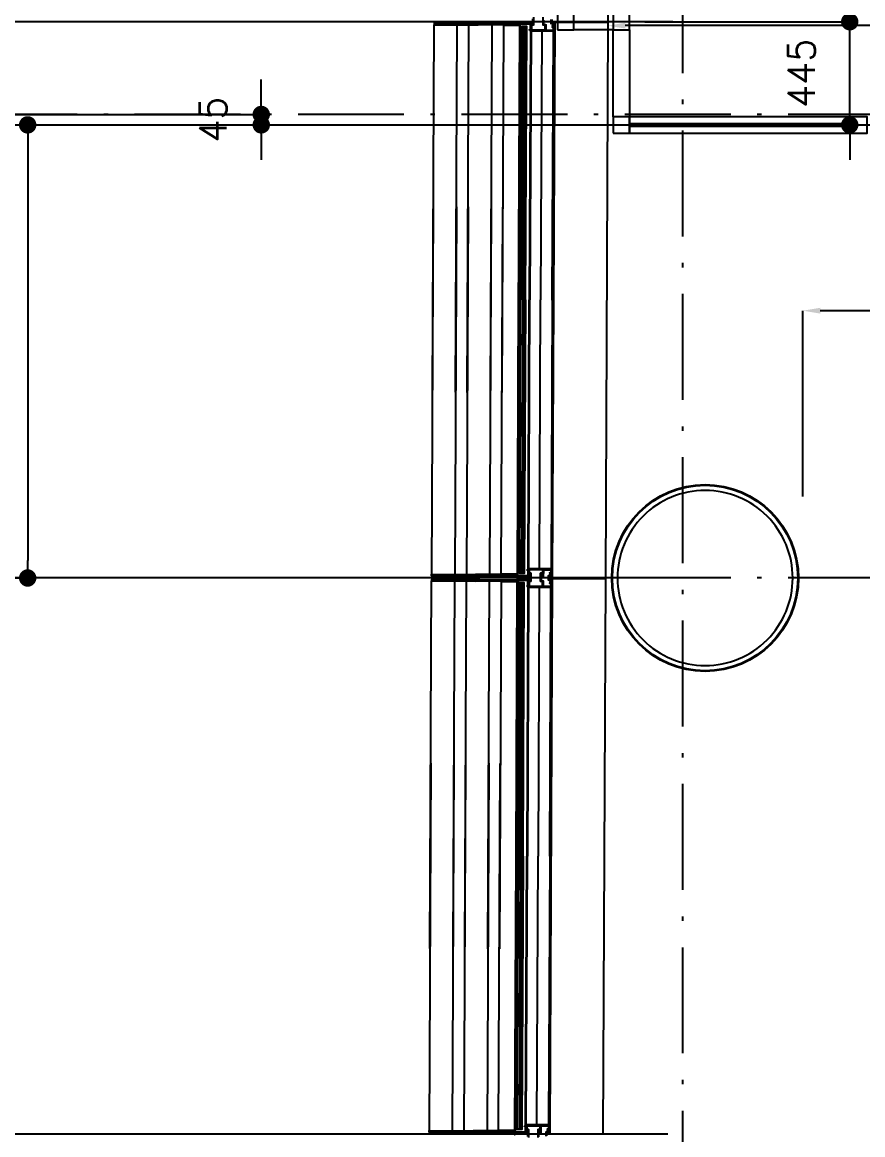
# Model space of a CAD drawing. Extents: x -120222 to -41942, y -19134 to 30932.
# Drawn here: x -102797 to -99171, y 11733 to 16533 of the extents above; entities that cross this region are included whole.
import ezdxf

# ---------------------------------------------------------------- set-up
doc = ezdxf.new("R2010")
doc.units = 0
doc.header["$LTSCALE"] = 150
doc.header["$MEASUREMENT"] = 0
doc.header["$PDMODE"] = 1
doc.header["$PDSIZE"] = -2
doc.linetypes.add('ISO-10______', pattern=[4.699, 3.048, -0.762, 0.127, -0.762])
doc.layers.get('0').update_dxf_attribs({"linetype": 'CONTINUOUS'})
doc.layers.get('DEFPOINTS').update_dxf_attribs({"linetype": 'CONTINUOUS'})
for name, color, linetype in [('____-567', 7, 'CONTINUOUS'), ('____-569', 7, 'CONTINUOUS'), ('_____-1', 7, 'CONTINUOUS'), ('________', 7, 'CONTINUOUS'), ('____B', 7, 'CONTINUOUS'), ('___B', 7, 'CONTINUOUS')]:
    doc.layers.add(name, color=color, linetype=linetype)
doc.styles.get("Standard").update_dxf_attribs({"font": 'txt', "bigfont": 'BIGFONT.SHX'})
doc.dimstyles.new('KOYATSU', dxfattribs={"dimtxt": 116.375326, "dimasz": 75.111694, "dimexe": 0, "dimexo": 225, "dimgap": 45, "dimtad": 1, "dimdec": 1, "dimdsep": 46, "dimtxsty": 'Standard', "dimcen": 0, "dimadec": 0, "dimazin": 0, "dimtfac": 1, "dimtdec": 1, "dimtix": 1, "dimtmove": 2, "dimatfit": 3, "dimfxl": 1, "dimtolj": 1, "dimarcsym": 0})
doc.dimstyles.new('KOYATSU-1', dxfattribs={"dimtxt": 116.375326, "dimasz": 75.111694, "dimexe": 0, "dimexo": 150, "dimgap": 150, "dimtad": 1, "dimdec": 1, "dimdsep": 46, "dimtxsty": 'Standard', "dimcen": 0, "dimadec": 0, "dimazin": 0, "dimtfac": 1, "dimtdec": 1, "dimtix": 1, "dimtmove": 2, "dimatfit": 3, "dimfxl": 1, "dimtolj": 1, "dimarcsym": 0})

# ---------------------------------------------------------------- blocks, each defined once
blk = doc.blocks.new('____-23')
at = {"color": 1, "linetype": 'Continuous'}
for p, q in [((-107462.8, 10387.6), (-107455.7, 11973.1)), ((-107462.8, 10387.6), (-107455.7, 11973.1)), ((-107362.8, 10387.2), (-107355.7, 11972.6)), ((-107362.8, 10387.2), (-107355.7, 11972.6)), ((-107312.8, 10386.9), (-107305.7, 11972.4)), ((-107312.8, 10386.9), (-107305.7, 11972.4)), ((-107212.8, 10386.5), (-107205.7, 11972)), ((-107212.8, 10386.5), (-107205.7, 11972)), ((-107105.7, 11971.5), (-107090.7, 11971.5)), ((-107085.7, 11976.4), (-107091.1, 10785.9)), ((-107083.7, 11973.4), (-107089.1, 10785.9)), ((-106935.7, 11983.8), (-106935.7, 11980.3)), ((-107036.9, 11945), (-107042.1, 10785.7)), ((-106990.9, 11944.8), (-106996.1, 10785.5)), ((-107459.3, 11187.6), (-107466.3, 9602.1)), ((-107459.3, 11187.6), (-107466.3, 9602.1)), ((-107359.3, 11187.1), (-107366.4, 9601.6)), ((-107359.3, 11187.1), (-107366.4, 9601.6)), ((-107309.3, 11186.9), (-107316.4, 9601.4)), ((-107309.3, 11186.9), (-107316.4, 9601.4)), ((-107209.3, 11186.5), (-107216.4, 9601)), ((-107209.3, 11186.5), (-107216.4, 9601)), ((-107096.4, 9595.4), (-107091.1, 10785.9)), ((-107094.4, 9598.4), (-107089.1, 10785.9)), ((-107047.2, 9626.4), (-107042.1, 10785.7)), ((-107001.2, 9626.2), (-106996.1, 10785.5)), ((-107116.4, 9600.5), (-107101.4, 9600.5)), ((-107473.6, 7987.6), (-107466.5, 9573.1)), ((-107473.6, 7987.6), (-107466.5, 9573.1)), ((-107373.6, 7987.2), (-107366.5, 9572.6)), ((-107373.6, 7987.2), (-107366.5, 9572.6)), ((-107323.6, 7986.9), (-107316.5, 9572.4)), ((-107323.6, 7986.9), (-107316.5, 9572.4)), ((-107223.6, 7986.5), (-107216.5, 9572)), ((-107223.6, 7986.5), (-107216.5, 9572)), ((-107116.5, 9571.5), (-107101.5, 9571.5)), ((-107096.5, 9576.4), (-107101.8, 8385.9)), ((-107094.5, 9573.4), (-107099.8, 8385.9)), ((-106946.4, 9590.3), (-106946.4, 9586.8)), ((-106946.4, 9583.8), (-106946.4, 9580.3)), ((-107047.6, 9545), (-107052.8, 8385.7)), ((-107001.6, 9544.8), (-107006.8, 8385.5)), ((-107470, 8787.6), (-107477.1, 7202.1)), ((-107470, 8787.6), (-107477.1, 7202.1)), ((-107370, 8787.1), (-107377.1, 7201.6)), ((-107370, 8787.1), (-107377.1, 7201.6)), ((-107320, 8786.9), (-107327.1, 7201.4)), ((-107320, 8786.9), (-107327.1, 7201.4)), ((-107220, 8786.5), (-107227.1, 7201)), ((-107220, 8786.5), (-107227.1, 7201)), ((-107107.1, 7195.4), (-107101.8, 8385.9)), ((-107105.1, 7198.4), (-107099.8, 8385.9)), ((-107058, 7226.4), (-107052.8, 8385.7)), ((-107012, 7226.2), (-107006.8, 8385.5)), ((-107127.1, 7200.5), (-107112.1, 7200.5)), ((-106957.1, 7190.3), (-106957.1, 7186.8))]:
    blk.add_line(p, q, dxfattribs=at)
at = {"color": 1, "linetype": 'Continuous', "flags": 128}
for points in [[(-107027.1, 12006.4), (-107027.2, 11972.2), (-107027.2, 11972.2, -0.414214), (-107028.3, 11971.2), (-107032.8, 11971.2), (-107032.8, 11971.2, 0.414214), (-107034.8, 11969.2), (-107034.8, 11952.7), (-107034.8, 11952.7, 0.414214), (-107032.8, 11950.7), (-106978.8, 11950.5), (-106978.8, 11950.5, 0.414214), (-106976.8, 11952.4), (-106976.8, 11969.4), (-106976.8, 11969.4, 0.414214), (-106978.7, 11971.5), (-106984.7, 11971.5), (-106984.7, 11971.5, -0.414214), (-106985.7, 11972.5), (-106985.6, 12006.2)], [(-106983.2, 11992.7), (-106983.2, 11975.5), (-106983.2, 11975.5, 0.414214), (-106982.2, 11974.5), (-106974.7, 11974.4), (-106974.7, 11974.4, -0.414214), (-106973.7, 11973.4), (-106973.8, 11952.4), (-106973.8, 11952.4, 0.414214), (-106971.8, 11950.4), (-106939.8, 11950.3), (-106939.8, 11959.7), (-106939.8, 11959.7, 0.48712), (-106941, 11960.7), (-106941, 11960.7, -0.185154), (-106944.8, 11961.2), (-106944.8, 11961.2, -0.276984), (-106945.3, 11962.1), (-106945.3, 11963.7), (-106945.3, 11963.7, -0.697861), (-106944.4, 11964), (-106944.4, 11964, 0.059473), (-106943.9, 11963.6), (-106943.9, 11963.6, -0.246102), (-106943.7, 11963.2), (-106943.7, 11963.2, 0.345929), (-106943.2, 11962.5, 0.345929), (-106942.4, 11962.8), (-106942.4, 11962.8, -0.246102), (-106942, 11963.1), (-106942, 11963.1, 0.078486), (-106941.2, 11963.3), (-106941.2, 11963.3, -0.246102), (-106940.7, 11963.2), (-106940.7, 11963.2, 0.345929), (-106939.8, 11963.3, 0.345929), (-106939.7, 11964.2), (-106939.7, 11964.2, -0.246102), (-106939.8, 11964.7), (-106939.8, 11964.7, 0.212332), (-106939.8, 11966.9), (-106939.8, 11966.9, -0.246102), (-106939.7, 11967.4), (-106939.7, 11967.4, 0.345929), (-106939.8, 11968.2, 0.345929), (-106940.7, 11968.3), (-106940.7, 11968.3, -0.246102), (-106941.1, 11968.3), (-106941.1, 11968.3, 0.078486), (-106942, 11968.5), (-106942, 11968.5, -0.246102), (-106942.4, 11968.8), (-106942.4, 11968.8, 0.345929), (-106943.2, 11969.1, 0.345929), (-106943.7, 11968.4), (-106943.7, 11968.4, -0.246102), (-106943.9, 11968), (-106943.9, 11968, 0.059473), (-106944.4, 11967.6), (-106944.4, 11967.6, -0.697861), (-106945.3, 11967.9), (-106945.3, 11969.6), (-106945.3, 11969.6, -0.276984), (-106944.7, 11970.4), (-106944.7, 11970.4, -0.185154), (-106941, 11970.9), (-106941, 11970.9, 0.48712), (-106939.7, 11971.8), (-106939.7, 11975.8), (-106939.7, 11975.8, 0.414214), (-106940.7, 11976.8), (-106949.1, 11976.8), (-106950.7, 11976.8), (-106950.7, 11976.8, -0.414214), (-106951.2, 11977.3), (-106951.1, 11995.1)], [(-106947.6, 11995.1), (-106947.7, 11980.3), (-106936.2, 11980.3), (-106936.2, 11980.3, -0.414214), (-106935.7, 11979.8), (-106935.9, 11945.8), (-106935.9, 11945.8, -0.414214), (-106936.4, 11945.3), (-107039.6, 11945.7), (-107039.6, 11945.7, -0.414214), (-107039.9, 11946), (-107039.8, 11950.5), (-107041.3, 11950.5), (-107041.3, 11949.5), (-107041.3, 11949.5, -0.414214), (-107041.6, 11949.2), (-107042.2, 11949.2), (-107042.2, 11949.2, -0.182676), (-107042.4, 11949.3), (-107043.3, 11950.1), (-107043.3, 11950.1, -0.451416), (-107043.3, 11952.4), (-107042.4, 11953.2), (-107042.4, 11953.2, -0.182676), (-107042.2, 11953.2), (-107041.6, 11953.2), (-107041.6, 11953.2, -0.414214), (-107041.3, 11952.9), (-107041.3, 11952), (-107039.8, 11952), (-107039.7, 11972.2), (-107039.7, 11972.2, 0.414214), (-107042.7, 11975.2), (-107046.9, 11975.3), (-107046.9, 11975.3, -0.414214), (-107047.4, 11975.8), (-107047.4, 11976.1), (-107047.4, 11976.1, 0.414214), (-107047.9, 11976.6), (-107049.9, 11976.6), (-107049.9, 11976.6, 0.414214), (-107050.4, 11976.1), (-107050.4, 11975.3), (-107078.2, 11975.4), (-107078.2, 11975.4, -0.414214), (-107078.7, 11975.9), (-107078.7, 11976.4), (-107077.7, 11976.4), (-107077.7, 11978.1), (-107077.7, 11978.1, 0.414214), (-107078.7, 11979.1), (-107078.7, 11979.1), (-107083.2, 11979.1), (-107083.2, 11979.1, 0.414214), (-107083.7, 11978.6), (-107083.7, 11976.9), (-107082.7, 11976.9), (-107082.7, 11976.4), (-107082.7, 11976.4, -0.414214), (-107083.2, 11975.9), (-107085.2, 11975.9), (-107085.2, 11975.9, -0.414214), (-107085.7, 11976.4), (-107085.7, 11980.4), (-107085.7, 11980.4, -0.414214), (-107085.2, 11980.9), (-107035.7, 11980.7), (-107035.7, 11980.7, -0.414214), (-107034.7, 11979.7), (-107034.7, 11974.7), (-107031.2, 11974.7), (-107031.2, 11974.7, 0.414214), (-107030.2, 11975.7), (-107030.1, 11999)], [(-107104.3, 11969.5), (-107105.7, 11971.5), (-107265.2, 11972.2), (-107265.2, 11972.2, -0.414214), (-107265.7, 11972.7), (-107265.7, 11975.3), (-107265.7, 11975.3, -0.357511), (-107265.3, 11975.8), (-107261.3, 11976.6), (-107261.3, 11976.6, -0.473285), (-107260.7, 11976.1), (-107260.7, 11974.7), (-107258.2, 11974.7), (-107248.7, 11976.7), (-107248.7, 11978.7), (-107248.7, 11978.7, -0.414214), (-107248.2, 11979.2), (-107090.7, 11978.5), (-107090.8, 11969.5)], [(-107114.9, 9602.5), (-107116.4, 9600.5), (-107275.9, 9601.2), (-107275.9, 9601.2, 0.414214), (-107276.4, 9600.7), (-107276.4, 9598.1), (-107276.4, 9598.1, 0.357511), (-107276, 9597.7), (-107272, 9596.8), (-107272, 9596.8, 0.473285), (-107271.4, 9597.3), (-107271.4, 9598.7), (-107268.9, 9598.7), (-107259.4, 9596.7), (-107259.4, 9594.7), (-107259.4, 9594.7, 0.414214), (-107258.9, 9594.2), (-107101.4, 9593.5), (-107101.3, 9602.5)], [(-107115.1, 9569.5), (-107116.5, 9571.5), (-107276, 9572.2), (-107276, 9572.2, -0.414214), (-107276.5, 9572.7), (-107276.5, 9575.3), (-107276.5, 9575.3, -0.357511), (-107276.1, 9575.8), (-107272.1, 9576.6), (-107272.1, 9576.6, -0.473285), (-107271.5, 9576.1), (-107271.5, 9574.7), (-107269, 9574.7), (-107259.5, 9576.7), (-107259.5, 9578.7), (-107259.5, 9578.7, -0.414214), (-107258.9, 9579.2), (-107101.5, 9578.5), (-107101.5, 9569.5)], [(-107125.6, 7202.5), (-107127.1, 7200.5), (-107286.6, 7201.2), (-107286.6, 7201.2, 0.414214), (-107287.1, 7200.7), (-107287.1, 7198.1), (-107287.1, 7198.1, 0.357511), (-107286.7, 7197.7), (-107282.7, 7196.8), (-107282.7, 7196.8, 0.473285), (-107282.1, 7197.3), (-107282.1, 7198.7), (-107279.6, 7198.7), (-107270.1, 7196.7), (-107270.1, 7194.7), (-107270.1, 7194.7, 0.414214), (-107269.6, 7194.2), (-107112.1, 7193.5), (-107112.1, 7202.5)], [(-107051.7, 7175.7), (-107051.6, 7199), (-107051.6, 7199, 0.414214), (-107052.1, 7199.5), (-107053.6, 7199.5), (-107053.6, 7199.5, -0.414214), (-107054.6, 7200.5), (-107054.6, 7201.7), (-107054.6, 7201.7, -0.414214), (-107053.8, 7202.5), (-107053.4, 7202.5), (-107053.4, 7202.5, -0.414214), (-107053.1, 7202.2), (-107053.1, 7201.5), (-107053.1, 7201.5, 0.414214), (-107052.6, 7201), (-107052.1, 7201), (-107052.1, 7201, 0.414214), (-107051.6, 7201.5), (-107051.6, 7205.9), (-107051.6, 7205.9, 0.414214), (-107052.1, 7206.4), (-107052.6, 7206.4), (-107052.6, 7206.4, 0.414214), (-107053.1, 7205.9), (-107053.1, 7205.2), (-107053.1, 7205.2, -0.414214), (-107053.4, 7204.9), (-107053.8, 7204.9), (-107053.8, 7204.9, -0.414214), (-107054.6, 7205.7), (-107054.6, 7206.9), (-107055.1, 7206.9), (-107055.1, 7206.9, -0.414214), (-107055.6, 7207.4), (-107055.6, 7207.9), (-107055.6, 7207.9, -0.414214), (-107055, 7208.4), (-107050.5, 7208.4), (-107050.5, 7208.4, -0.414214), (-107048.6, 7206.4), (-107048.7, 7172.2)], [(-107007.2, 7172.5), (-107007.1, 7206.2), (-107007.1, 7206.2, -0.414214), (-107005, 7208.2), (-106999.5, 7208.2), (-106999.5, 7208.2, -0.414214), (-106999.1, 7207.7), (-106999.1, 7207.2), (-106999.1, 7207.2, -0.414214), (-106999.6, 7206.7), (-107001.1, 7206.7), (-107001.1, 7204), (-107001.1, 7204, -0.414214), (-107001.4, 7203.7), (-107002.3, 7203.7), (-107002.3, 7203.7, -0.414214), (-107002.6, 7204), (-107002.6, 7206.2), (-107004.1, 7206.2), (-107004.1, 7206.2, 0.414214), (-107004.6, 7205.7), (-107004.6, 7195.7), (-107004.6, 7195.7, 0.414214), (-107004.1, 7195.2), (-107002.6, 7195.2), (-107002.6, 7197.4), (-107002.6, 7197.4, -0.414214), (-107002.3, 7197.7), (-107001.4, 7197.7), (-107001.4, 7197.7, -0.414214), (-107001.1, 7197.4), (-107001.1, 7194.7), (-106999.6, 7194.7), (-106999.6, 7194.7, -0.414214), (-106999.1, 7194.2), (-106999.1, 7193.7), (-106999.1, 7193.7, -0.414214), (-106999.6, 7193.2), (-107004.1, 7193.2), (-107004.1, 7193.2, 0.414214), (-107004.6, 7192.7), (-107004.7, 7175.5)], [(-106972.7, 7177.3), (-106972.6, 7195.1), (-106972.6, 7195.1, -0.414214), (-106970.9, 7196.8, -0.414214), (-106969.1, 7195.1), (-106969.2, 7180.3)]]:
    blk.add_lwpolyline(points, format="xyb", dxfattribs=at)
for points in [[(-107455.7, 11973.1), (-107266.5, 11972.2), (-107266.5, 11972.2, 0.414214), (-107265.9, 11972.8), (-107265.9, 11975.7), (-107265.7, 11975.7), (-107260.7, 11976.7), (-107260.7, 11975.2), (-107260.7, 11975.2, 0.414214), (-107260.2, 11974.7), (-107258.3, 11974.7), (-107258.3, 11974.7, 0.051921), (-107258.2, 11974.7), (-107249.3, 11976.5), (-107249.3, 11976.5, 0.354665), (-107248.9, 11977), (-107248.9, 11978.7), (-107248.9, 11978.7, 0.414214), (-107249.4, 11979.2), (-107455.7, 11980.1)], [(-107466.3, 9602.1), (-107277.1, 9601.2), (-107277.1, 9601.2, -0.414214), (-107276.6, 9600.7), (-107276.6, 9597.7), (-107276.4, 9597.7), (-107271.4, 9596.7), (-107271.4, 9598.2), (-107271.4, 9598.2, -0.414214), (-107270.9, 9598.7), (-107268.9, 9598.7), (-107268.9, 9598.7, -0.051921), (-107268.8, 9598.7), (-107260, 9596.8), (-107260, 9596.8, -0.354665), (-107259.6, 9596.3), (-107259.6, 9594.7), (-107259.6, 9594.7, -0.414214), (-107260.1, 9594.2), (-107466.4, 9595.1)], [(-107089.4, 9579.1), (-107093.9, 9579.1), (-107093.9, 9579.1, 0.414214), (-107094.5, 9578.6), (-107094.5, 9576.9), (-107093.5, 9576.9), (-107093.5, 9576.4), (-107093.5, 9576.4, -0.414214), (-107094, 9575.9), (-107096, 9575.9), (-107096, 9575.9, -0.414214), (-107096.5, 9576.4), (-107096.4, 9580.4), (-107096.4, 9580.4, -0.414214), (-107095.9, 9580.9), (-107046.4, 9580.7), (-107046.4, 9580.7, -0.414214), (-107045.4, 9579.7), (-107045.5, 9574.7), (-107042, 9574.7), (-107042, 9574.7, 0.414214), (-107041, 9575.7), (-107040.9, 9599), (-107040.9, 9599, 0.414214), (-107041.4, 9599.5), (-107042.9, 9599.5), (-107042.9, 9599.5, -0.414214), (-107043.9, 9600.5), (-107043.8, 9601.7), (-107043.8, 9601.7, -0.414214), (-107043, 9602.5), (-107042.6, 9602.5), (-107042.6, 9602.5, -0.414214), (-107042.3, 9602.2), (-107042.3, 9601.5), (-107042.3, 9601.5, 0.414214), (-107041.8, 9601), (-107041.3, 9601), (-107041.3, 9601, 0.414214), (-107040.8, 9601.5), (-107040.8, 9605.9), (-107040.8, 9605.9, 0.414214), (-107041.3, 9606.4), (-107041.8, 9606.4), (-107041.8, 9606.4, 0.414214), (-107042.3, 9605.9), (-107042.3, 9605.2), (-107042.3, 9605.2, -0.414214), (-107042.6, 9604.9), (-107043, 9604.9), (-107043, 9604.9, -0.414214), (-107043.8, 9605.7), (-107043.8, 9606.9), (-107044.3, 9606.9), (-107044.3, 9606.9, -0.414214), (-107044.8, 9607.4), (-107044.8, 9607.9), (-107044.8, 9607.9, -0.414214), (-107044.3, 9608.4), (-107039.8, 9608.4), (-107039.8, 9608.4, -0.414214), (-107037.8, 9606.4), (-107038, 9572.2), (-107038, 9572.2, -0.414214), (-107039, 9571.2), (-107043.5, 9571.2), (-107043.5, 9571.2, 0.414214), (-107045.5, 9569.2), (-107045.6, 9552.7), (-107045.6, 9552.7, 0.414214), (-107043.6, 9550.7), (-106989.6, 9550.5), (-106989.6, 9550.5, 0.414214), (-106987.6, 9552.4), (-106987.5, 9569.4), (-106987.5, 9569.4, 0.414214), (-106989.5, 9571.5), (-106995.5, 9571.5), (-106995.5, 9571.5, -0.414214), (-106996.5, 9572.5), (-106996.3, 9606.2), (-106996.3, 9606.2, -0.414214), (-106994.3, 9608.2), (-106988.8, 9608.2), (-106988.8, 9608.2, -0.414214), (-106988.3, 9607.7), (-106988.3, 9607.2), (-106988.3, 9607.2, -0.414214), (-106988.8, 9606.7), (-106990.3, 9606.7), (-106990.3, 9604), (-106990.3, 9604, -0.414214), (-106990.6, 9603.7), (-106991.5, 9603.7), (-106991.5, 9603.7, -0.414214), (-106991.8, 9604), (-106991.8, 9606.2), (-106993.3, 9606.2), (-106993.3, 9606.2, 0.414214), (-106993.8, 9605.7), (-106993.9, 9595.7), (-106993.9, 9595.7, 0.414214), (-106993.4, 9595.2), (-106991.9, 9595.2), (-106991.9, 9597.4), (-106991.9, 9597.4, -0.414214), (-106991.6, 9597.7), (-106990.7, 9597.7), (-106990.7, 9597.7, -0.414214), (-106990.4, 9597.4), (-106990.4, 9594.7), (-106988.9, 9594.7), (-106988.9, 9594.7, -0.414214), (-106988.4, 9594.2), (-106988.4, 9593.7), (-106988.4, 9593.7, -0.414214), (-106988.9, 9593.2), (-106993.4, 9593.2), (-106993.4, 9593.2, 0.414214), (-106993.9, 9592.7), (-106994, 9575.5), (-106994, 9575.5, 0.414214), (-106993, 9574.5), (-106985.5, 9574.4), (-106985.5, 9574.4, -0.414214), (-106984.5, 9573.4), (-106984.6, 9552.4), (-106984.6, 9552.4, 0.414214), (-106982.6, 9550.4), (-106950.6, 9550.3), (-106950.5, 9559.7), (-106950.5, 9559.7, 0.48712), (-106951.8, 9560.7), (-106951.8, 9560.7, -0.185154), (-106955.5, 9561.2), (-106955.5, 9561.2, -0.276984), (-106956, 9562.1), (-106956, 9563.7), (-106956, 9563.7, -0.697861), (-106955.1, 9564), (-106955.1, 9564, 0.059473), (-106954.6, 9563.6), (-106954.6, 9563.6, -0.246102), (-106954.4, 9563.2), (-106954.4, 9563.2, 0.345929), (-106953.9, 9562.5, 0.345929), (-106953.1, 9562.8), (-106953.1, 9562.8, -0.246102), (-106952.7, 9563.1), (-106952.7, 9563.1, 0.078486), (-106951.9, 9563.3), (-106951.9, 9563.3, -0.246102), (-106951.4, 9563.2), (-106951.4, 9563.2, 0.345929), (-106950.6, 9563.3, 0.345929), (-106950.5, 9564.2), (-106950.5, 9564.2, -0.246102), (-106950.5, 9564.7), (-106950.5, 9564.7, 0.212332), (-106950.5, 9566.9), (-106950.5, 9566.9, -0.246102), (-106950.5, 9567.4), (-106950.5, 9567.4, 0.345929), (-106950.6, 9568.2, 0.345929), (-106951.4, 9568.3), (-106951.4, 9568.3, -0.246102), (-106951.9, 9568.3), (-106951.9, 9568.3, 0.078486), (-106952.7, 9568.5), (-106952.7, 9568.5, -0.246102), (-106953.1, 9568.8), (-106953.1, 9568.8, 0.345929), (-106953.9, 9569.1, 0.345929), (-106954.4, 9568.4), (-106954.4, 9568.4, -0.246102), (-106954.6, 9568), (-106954.6, 9568, 0.059473), (-106955.1, 9567.6), (-106955.1, 9567.6, -0.697861), (-106956, 9567.9), (-106956, 9569.6), (-106956, 9569.6, -0.276984), (-106955.5, 9570.4), (-106955.5, 9570.4, -0.185154), (-106951.7, 9570.9), (-106951.7, 9570.9, 0.48712), (-106950.5, 9571.8), (-106950.5, 9575.8), (-106950.5, 9575.8, 0.414214), (-106951.5, 9576.8), (-106959.8, 9576.8), (-106961.5, 9576.8), (-106961.5, 9576.8, -0.414214), (-106962, 9577.3), (-106961.9, 9595.1), (-106961.9, 9595.1, -0.414214), (-106960.1, 9596.8, -0.414214), (-106958.4, 9595.1), (-106958.4, 9580.3), (-106946.9, 9580.3), (-106946.9, 9580.3, -0.414214), (-106946.4, 9579.8), (-106946.6, 9545.8), (-106946.6, 9545.8, -0.414214), (-106947.1, 9545.3), (-107050.3, 9545.7), (-107050.3, 9545.7, -0.414214), (-107050.6, 9546), (-107050.6, 9550.5), (-107052.1, 9550.5), (-107052.1, 9549.5), (-107052.1, 9549.5, -0.414214), (-107052.4, 9549.2), (-107053, 9549.2), (-107053, 9549.2, -0.182676), (-107053.2, 9549.3), (-107054.1, 9550.1), (-107054.1, 9550.1, -0.451416), (-107054.1, 9552.4), (-107053.1, 9553.2), (-107053.1, 9553.2, -0.182676), (-107053, 9553.2), (-107052.4, 9553.2), (-107052.4, 9553.2, -0.414214), (-107052.1, 9552.9), (-107052.1, 9552), (-107050.6, 9552), (-107050.5, 9572.2), (-107050.5, 9572.2, 0.414214), (-107053.5, 9575.2), (-107057.7, 9575.3), (-107057.7, 9575.3, -0.414214), (-107058.2, 9575.8), (-107058.2, 9576.1), (-107058.2, 9576.1, 0.414214), (-107058.7, 9576.6), (-107060.7, 9576.6), (-107060.7, 9576.6, 0.414214), (-107061.2, 9576.1), (-107061.2, 9575.3), (-107089, 9575.4), (-107089, 9575.4, -0.414214), (-107089.5, 9575.9), (-107089.5, 9576.4), (-107088.5, 9576.4), (-107088.5, 9578.1), (-107088.5, 9578.1, 0.414214), (-107089.4, 9579.1)], [(-106985.9, 9589.4), (-106985.9, 9589.4, -0.414214), (-106986.9, 9590.4), (-106986.8, 9618.4), (-106986.8, 9618.4, 0.414214), (-106988.8, 9620.4), (-107043.3, 9620.7), (-107043.3, 9620.7, 0.414214), (-107045.3, 9618.7), (-107045.4, 9591.7), (-107045.4, 9591.7, -0.414214), (-107046.4, 9590.7), (-107095.9, 9590.9), (-107095.9, 9590.9, -0.414214), (-107096.4, 9591.4), (-107096.4, 9595.4), (-107096.4, 9595.4, -0.414214), (-107095.9, 9595.9), (-107093.9, 9595.9), (-107093.9, 9595.9, -0.414214), (-107093.4, 9595.4), (-107093.4, 9594.9), (-107094.4, 9594.9), (-107094.4, 9593.2), (-107094.4, 9593.2, 0.414214), (-107093.9, 9592.7), (-107089.4, 9592.7), (-107089.4, 9592.7, 0.414214), (-107088.4, 9593.7), (-107088.4, 9595.4), (-107089.4, 9595.4), (-107089.4, 9595.9), (-107089.4, 9595.9, -0.414214), (-107088.9, 9596.4), (-107061.1, 9596.3), (-107061.1, 9595.5), (-107061.1, 9595.5, 0.414214), (-107060.6, 9595), (-107058.6, 9595), (-107058.6, 9595, 0.414214), (-107058.1, 9595.5), (-107058.1, 9595.8), (-107058.1, 9595.8, -0.414214), (-107057.6, 9596.3), (-107053.4, 9596.2), (-107053.4, 9596.2, 0.414214), (-107050.4, 9599.2), (-107050.3, 9619.5), (-107051.8, 9619.5), (-107051.8, 9618.5), (-107051.8, 9618.5, -0.414214), (-107052.1, 9618.2), (-107052.7, 9618.2), (-107052.7, 9618.2, -0.182676), (-107052.9, 9618.3), (-107053.8, 9619.1), (-107053.8, 9619.1, -0.451416), (-107053.8, 9621.4), (-107052.8, 9622.2), (-107052.8, 9622.2, -0.182676), (-107052.6, 9622.2), (-107052.1, 9622.2), (-107052.1, 9622.2, -0.414214), (-107051.8, 9621.9), (-107051.8, 9621), (-107050.3, 9621), (-107050.2, 9625.4), (-107050.2, 9625.4, -0.414214), (-107049.9, 9625.7), (-106946.7, 9625.3), (-106946.7, 9625.3, -0.414214), (-106946.2, 9624.8), (-106946.4, 9590.8), (-106946.4, 9590.8, -0.414214), (-106946.9, 9590.3), (-106956.4, 9590.3), (-106956.4, 9590.3, -0.414214), (-106956.9, 9590.8), (-106956.9, 9593.3), (-106956.9, 9593.3, -0.414214), (-106956.4, 9593.8), (-106950.9, 9593.8), (-106950.9, 9593.8, 0.414214), (-106950.4, 9594.3), (-106950.4, 9598.7), (-106950.4, 9598.7, 0.48712), (-106951.6, 9599.7), (-106951.6, 9599.7, -0.185154), (-106955.3, 9600.2), (-106955.3, 9600.2, -0.276984), (-106955.8, 9601.1), (-106955.8, 9602.7), (-106955.8, 9602.7, -0.697861), (-106954.9, 9603), (-106954.9, 9603, 0.059473), (-106954.5, 9602.6), (-106954.5, 9602.6, -0.246102), (-106954.3, 9602.2), (-106954.3, 9602.2, 0.345929), (-106953.7, 9601.5, 0.345929), (-106952.9, 9601.8), (-106952.9, 9601.8, -0.246102), (-106952.6, 9602.1), (-106952.6, 9602.1, 0.078486), (-106951.7, 9602.3), (-106951.7, 9602.3, -0.246102), (-106951.3, 9602.2), (-106951.3, 9602.2, 0.345929), (-106950.4, 9602.3, 0.345929), (-106950.3, 9603.2), (-106950.3, 9603.2, -0.246102), (-106950.3, 9603.7), (-106950.3, 9603.7, 0.212332), (-106950.3, 9605.9), (-106950.3, 9605.9, -0.246102), (-106950.3, 9606.4), (-106950.3, 9606.4, 0.345929), (-106950.4, 9607.2, 0.345929), (-106951.2, 9607.3), (-106951.2, 9607.3, -0.246102), (-106951.7, 9607.3), (-106951.7, 9607.3, 0.078486), (-106952.5, 9607.5), (-106952.5, 9607.5, -0.246102), (-106952.9, 9607.8), (-106952.9, 9607.8, 0.345929), (-106953.7, 9608.1, 0.345929), (-106954.2, 9607.4), (-106954.2, 9607.4, -0.246102), (-106954.4, 9607), (-106954.4, 9607, 0.059473), (-106954.9, 9606.6), (-106954.9, 9606.6, -0.697861), (-106955.8, 9606.9), (-106955.8, 9608.6), (-106955.8, 9608.6, -0.276984), (-106955.3, 9609.4), (-106955.3, 9609.4, -0.185154), (-106951.5, 9609.9), (-106951.5, 9609.9, 0.48712), (-106950.3, 9610.8), (-106950.3, 9620.3), (-106982.3, 9620.4), (-106982.3, 9620.4, 0.414214), (-106984.3, 9618.4), (-106984.4, 9590.4), (-106984.4, 9590.4, -0.414214), (-106985.4, 9589.4)], [(-107466.5, 9573.1), (-107277.2, 9572.2), (-107277.2, 9572.2, 0.414214), (-107276.7, 9572.8), (-107276.7, 9575.7), (-107276.5, 9575.7), (-107271.5, 9576.7), (-107271.5, 9575.2), (-107271.5, 9575.2, 0.414214), (-107271, 9574.7), (-107269, 9574.7), (-107269, 9574.7, 0.051921), (-107268.9, 9574.7), (-107260.1, 9576.5), (-107260.1, 9576.5, 0.354665), (-107259.7, 9577), (-107259.7, 9578.7), (-107259.7, 9578.7, 0.414214), (-107260.1, 9579.2), (-107466.4, 9580.1)], [(-107477.1, 7202.1), (-107287.8, 7201.2), (-107287.8, 7201.2, -0.414214), (-107287.3, 7200.7), (-107287.3, 7197.7), (-107287.1, 7197.7), (-107282.1, 7196.7), (-107282.1, 7198.2), (-107282.1, 7198.2, -0.414214), (-107281.6, 7198.7), (-107279.6, 7198.7), (-107279.6, 7198.7, -0.051921), (-107279.5, 7198.7), (-107270.7, 7196.8), (-107270.7, 7196.8, -0.354665), (-107270.3, 7196.3), (-107270.3, 7194.7), (-107270.3, 7194.7, -0.414214), (-107270.8, 7194.2), (-107477.1, 7195.1)], [(-106996.6, 7189.4), (-106996.6, 7189.4, -0.414214), (-106997.6, 7190.4), (-106997.5, 7218.4), (-106997.5, 7218.4, 0.414214), (-106999.5, 7220.4), (-107054, 7220.7), (-107054, 7220.7, 0.414214), (-107056, 7218.7), (-107056.1, 7191.7), (-107056.1, 7191.7, -0.414214), (-107057.1, 7190.7), (-107106.6, 7190.9), (-107106.6, 7190.9, -0.414214), (-107107.1, 7191.4), (-107107.1, 7195.4), (-107107.1, 7195.4, -0.414214), (-107106.6, 7195.9), (-107104.6, 7195.9), (-107104.6, 7195.9, -0.414214), (-107104.1, 7195.4), (-107104.1, 7194.9), (-107105.1, 7194.9), (-107105.1, 7193.2), (-107105.1, 7193.2, 0.414214), (-107104.6, 7192.7), (-107100.1, 7192.7), (-107100.1, 7192.7, 0.414214), (-107099.1, 7193.7), (-107099.1, 7195.4), (-107100.1, 7195.4), (-107100.1, 7195.9), (-107100.1, 7195.9, -0.414214), (-107099.6, 7196.4), (-107071.8, 7196.3), (-107071.8, 7195.5), (-107071.8, 7195.5, 0.414214), (-107071.3, 7195), (-107069.3, 7195), (-107069.3, 7195, 0.414214), (-107068.8, 7195.5), (-107068.8, 7195.8), (-107068.8, 7195.8, -0.414214), (-107068.3, 7196.3), (-107064.1, 7196.2), (-107064.1, 7196.2, 0.414214), (-107061.1, 7199.2), (-107061, 7219.5), (-107062.5, 7219.5), (-107062.5, 7218.5), (-107062.5, 7218.5, -0.414214), (-107062.8, 7218.2), (-107063.4, 7218.2), (-107063.4, 7218.2, -0.182676), (-107063.6, 7218.3), (-107064.5, 7219.1), (-107064.5, 7219.1, -0.451416), (-107064.5, 7221.4), (-107063.6, 7222.2), (-107063.6, 7222.2, -0.182676), (-107063.4, 7222.2), (-107062.8, 7222.2), (-107062.8, 7222.2, -0.414214), (-107062.5, 7221.9), (-107062.5, 7221), (-107061, 7221), (-107061, 7225.4), (-107061, 7225.4, -0.414214), (-107060.7, 7225.7), (-106957.5, 7225.3), (-106957.5, 7225.3, -0.414214), (-106957, 7224.8), (-106957.1, 7190.8), (-106957.1, 7190.8, -0.414214), (-106957.6, 7190.3), (-106967.1, 7190.3), (-106967.1, 7190.3, -0.414214), (-106967.6, 7190.8), (-106967.6, 7193.3), (-106967.6, 7193.3, -0.414214), (-106967.1, 7193.8), (-106961.6, 7193.8), (-106961.6, 7193.8, 0.414214), (-106961.1, 7194.3), (-106961.1, 7198.7), (-106961.1, 7198.7, 0.48712), (-106962.3, 7199.7), (-106962.3, 7199.7, -0.185154), (-106966.1, 7200.2), (-106966.1, 7200.2, -0.276984), (-106966.6, 7201.1), (-106966.6, 7202.7), (-106966.6, 7202.7, -0.697861), (-106965.7, 7203), (-106965.7, 7203, 0.059473), (-106965.2, 7202.6), (-106965.2, 7202.6, -0.246102), (-106965, 7202.2), (-106965, 7202.2, 0.345929), (-106964.5, 7201.5, 0.345929), (-106963.7, 7201.8), (-106963.7, 7201.8, -0.246102), (-106963.3, 7202.1), (-106963.3, 7202.1, 0.078486), (-106962.5, 7202.3), (-106962.5, 7202.3, -0.246102), (-106962, 7202.2), (-106962, 7202.2, 0.345929), (-106961.1, 7202.3, 0.345929), (-106961, 7203.2), (-106961, 7203.2, -0.246102), (-106961.1, 7203.7), (-106961.1, 7203.7, 0.212332), (-106961, 7205.9), (-106961, 7205.9, -0.246102), (-106961, 7206.4), (-106961, 7206.4, 0.345929), (-106961.1, 7207.2, 0.345929), (-106962, 7207.3), (-106962, 7207.3, -0.246102), (-106962.4, 7207.3), (-106962.4, 7207.3, 0.078486), (-106963.3, 7207.5), (-106963.3, 7207.5, -0.246102), (-106963.6, 7207.8), (-106963.6, 7207.8, 0.345929), (-106964.4, 7208.1, 0.345929), (-106965, 7207.4), (-106965, 7207.4, -0.246102), (-106965.2, 7207), (-106965.2, 7207, 0.059473), (-106965.7, 7206.6), (-106965.7, 7206.6, -0.697861), (-106966.6, 7206.9), (-106966.5, 7208.6), (-106966.5, 7208.6, -0.276984), (-106966, 7209.4), (-106966, 7209.4, -0.185154), (-106962.3, 7209.9), (-106962.3, 7209.9, 0.48712), (-106961, 7210.8), (-106961, 7220.3), (-106993, 7220.4), (-106993, 7220.4, 0.414214), (-106995, 7218.4), (-106995.1, 7190.4), (-106995.1, 7190.4, -0.414214), (-106996.1, 7189.4)]]:
    blk.add_lwpolyline(points, format="xyb", close=True, dxfattribs=at)
for points in [[(-107092.8, 10385.9), (-107085.8, 11969.4), (-107155.8, 11969.7), (-107162.8, 10386.3)], [(-107092.8, 10385.9), (-107085.8, 11969.4), (-107155.8, 11969.7), (-107162.8, 10386.3)], [(-107073.1, 10785.9), (-107067.8, 11965.8), (-107075.8, 11965.9), (-107081.1, 10785.9)], [(-107061.1, 10785.8), (-107055.8, 11965.8), (-107061.8, 11965.8), (-107067.1, 10785.8)], [(-106946.1, 10785.3), (-106940.9, 11944.6), (-107039.9, 11945), (-107045.1, 10785.7)], [(-107089.3, 11185.9), (-107096.3, 9602.4), (-107166.3, 9602.7), (-107159.3, 11186.2)], [(-107089.3, 11185.9), (-107096.3, 9602.4), (-107166.3, 9602.7), (-107159.3, 11186.2)], [(-107073.1, 10785.8), (-107078.3, 9605.8), (-107086.3, 9605.9), (-107081.1, 10785.9)], [(-107061.1, 10785.8), (-107066.3, 9605.8), (-107072.3, 9605.8), (-107067.1, 10785.8)], [(-106946.1, 10785.3), (-106951.2, 9626), (-107050.2, 9626.4), (-107045.1, 10785.7)], [(-107103.6, 7985.9), (-107096.5, 9569.4), (-107166.5, 9569.7), (-107173.6, 7986.3)], [(-107103.6, 7985.9), (-107096.5, 9569.4), (-107166.5, 9569.7), (-107173.6, 7986.3)], [(-107083.8, 8385.9), (-107078.5, 9565.8), (-107086.5, 9565.9), (-107091.8, 8385.9)], [(-107071.8, 8385.8), (-107066.5, 9565.8), (-107072.5, 9565.8), (-107077.8, 8385.8)], [(-106956.8, 8385.3), (-106951.6, 9544.6), (-107050.6, 9545), (-107055.8, 8385.7)], [(-107100, 8785.9), (-107107.1, 7202.4), (-107177.1, 7202.7), (-107170, 8786.2)], [(-107100, 8785.9), (-107107.1, 7202.4), (-107177.1, 7202.7), (-107170, 8786.2)], [(-107083.8, 8385.8), (-107089.1, 7205.8), (-107097.1, 7205.9), (-107091.8, 8385.9)], [(-107071.8, 8385.8), (-107077.1, 7205.8), (-107083.1, 7205.8), (-107077.8, 8385.8)], [(-106956.8, 8385.3), (-106962, 7226), (-107061, 7226.4), (-107055.8, 8385.7)]]:
    blk.add_lwpolyline(points, dxfattribs=at)
for points in [[(-107065.3, 11960.8), (-107064.3, 11960.8), (-107061.8, 11959.3), (-107061.8, 11965.8), (-107067.8, 11965.8), (-107067.8, 11959.3)], [(-107065.3, 11960.8), (-107064.3, 11960.8), (-107061.8, 11959.3), (-107061.8, 11953.8), (-107067.8, 11953.8), (-107067.8, 11959.3)], [(-107075.8, 9610.8), (-107074.8, 9610.8), (-107072.3, 9612.3), (-107072.3, 9617.8), (-107078.3, 9617.8), (-107078.3, 9612.3)], [(-107075.8, 9610.8), (-107074.8, 9610.8), (-107072.3, 9612.3), (-107072.3, 9605.8), (-107078.3, 9605.8), (-107078.3, 9612.3)], [(-107076, 9560.8), (-107075, 9560.8), (-107072.5, 9559.3), (-107072.6, 9553.8), (-107078.6, 9553.8), (-107078.5, 9559.3)], [(-107076, 9560.8), (-107075, 9560.8), (-107072.5, 9559.3), (-107072.5, 9565.8), (-107078.5, 9565.8), (-107078.5, 9559.3)], [(-107086.5, 7210.8), (-107085.5, 7210.8), (-107083, 7212.3), (-107083.1, 7205.8), (-107089.1, 7205.8), (-107089, 7212.3)], [(-107086.5, 7210.8), (-107085.5, 7210.8), (-107083, 7212.3), (-107083, 7217.8), (-107089, 7217.8), (-107089, 7212.3)]]:
    blk.add_lwpolyline(points, close=True, dxfattribs=at)
at = {"color": 1, "linetype": 'Continuous'}
for centre in [(-107096.4, 9585.9), (-107096.4, 9585.9), (-107096.4, 9585.9), (-107096.4, 9585.9), (-107107.2, 7185.9), (-107107.2, 7185.9), (-107107.2, 7185.9), (-107107.2, 7185.9)]:
    blk.add_circle(centre, 2, dxfattribs=at)
blk = doc.blocks.new('____-28')
at = {"color": 1}
blk.add_blockref('____-23', (0, 0), dxfattribs=at)
blk = doc.blocks.new('____-29')
at = {"color": 1, "linetype": 'Continuous', "flags": 128}
blk.add_lwpolyline([(-105908.4, 9586), (-105908.4, 9586, 0.414214), (-106286.4, 9964, 0.414214), (-106664.4, 9586), (-106664.4, 9586, 0.414214), (-106286.4, 9208, 0.414214), (-105908.4, 9586)], format="xyb", close=True, dxfattribs=at)
at = {"color": 1, "linetype": 'Continuous'}
for radius in [403, 400]:
    blk.add_circle((-106286.4, 9586), radius, dxfattribs=at)
blk = doc.blocks.new('____-52')
at = {"color": 1, "linetype": 'Continuous', "flags": 128}
for points in [[(-106705.7, 11982.7), (-106716.4, 9585.7), (-106944.4, 9586.7), (-106933.7, 11983.7)], [(-106716.4, 9582.7), (-106727.1, 7185.7), (-106955.1, 7186.7), (-106944.4, 9583.7)]]:
    blk.add_lwpolyline(points, close=True, dxfattribs=at)
blk = doc.blocks.new('____-54')
at = {"color": 1}
blk.add_blockref('____-52', (0, 0), dxfattribs=at)
blk = doc.blocks.new('____-167')
at = {"color": 1}
for name in ['____-54', '____-28', '____-29']:
    blk.add_blockref(name, (0, 0), dxfattribs=at)
blk = doc.blocks.new('____-528')
at = {"color": 1, "linetype": 'Continuous', "flags": 128}
for points in [[(-106612.5, 11506), (-105657.6, 11506), (-105657.6, 11576), (-106612.5, 11576)], [(-106612.5, 11536), (-105657.6, 11536), (-105657.6, 11546), (-106612.5, 11546)]]:
    blk.add_lwpolyline(points, close=True, dxfattribs=at)
blk = doc.blocks.new('____-530')
at = {"color": 1, "linetype": 'Continuous', "flags": 128}
for points in [[(-106922.8, 11951), (-106852.8, 11951), (-106852.8, 12021), (-106922.8, 12021)], [(-106852.8, 12021), (-106682.5, 12021), (-106682.5, 11951), (-106852.8, 11951)], [(-106682.5, 11951), (-106612.5, 11951), (-106612.5, 12021), (-106682.5, 12021)], [(-106682.5, 11576), (-106682.5, 11951), (-106612.5, 11951), (-106612.5, 11576)], [(-106682.5, 11506), (-106612.5, 11506), (-106612.5, 11576), (-106682.5, 11576)], [(-105657.6, 11506), (-105587.6, 11506), (-105587.6, 11576), (-105657.6, 11576)]]:
    blk.add_lwpolyline(points, close=True, dxfattribs=at)
at = {"color": 1}
blk.add_blockref('____-528', (0, 0), dxfattribs=at)
blk = doc.blocks.new('*D569')
at = {"layer": '________', "color": 0, "linetype": 'Continuous', "lineweight": -2, "transparency": 16777216}
for p, q in [((-99430, 14486.5), (-99430, 15288)), ((-93005.1, 15288), (-99354.8, 15288)), ((-92930, 14486.5), (-92930, 15288))]:
    blk.add_line(p, q, dxfattribs=at)
at = {"layer": '________', "color": 0, "linetype": 'Continuous', "transparency": 16777216}
for points in [[(-99354.8, 15300.5), (-99354.8, 15275.5), (-99430, 15288)], [(-93005.1, 15300.5), (-93005.1, 15275.5), (-92930, 15288)]]:
    blk.add_solid(points, dxfattribs=at)
at = {"layer": 'DEFPOINTS', "color": 0, "linetype": 'Continuous', "transparency": 16777216}
for p in [(-99430, 15288), (-99430, 14261.5), (-92930, 14261.5)]:
    blk.add_point(p, dxfattribs=at)
at = {"layer": '________', "color": 0, "linetype": 'Continuous', "transparency": 16777216, "insert": (-96180, 15391.2), "char_height": 116.38, "attachment_point": 5}
blk.add_mtext('\\A1;6500', dxfattribs=at)
blk = doc.blocks.new('*D583')
at = {"layer": '________', "color": 0, "linetype": 'Continuous', "lineweight": -2, "transparency": 16777216}
for p, q in [((-100270.6, 16575), (-100270.6, 16518)), ((-78276.5, 16575), (-78276.5, 16518)), ((-78351.6, 16518), (-100195.5, 16518))]:
    blk.add_line(p, q, dxfattribs=at)
at = {"layer": '________', "color": 0, "linetype": 'Continuous', "transparency": 16777216}
for points in [[(-100195.5, 16530.5), (-100195.5, 16505.4), (-100270.6, 16518)], [(-78351.6, 16530.5), (-78351.6, 16505.4), (-78276.5, 16518)]]:
    blk.add_solid(points, dxfattribs=at)
at = {"layer": 'DEFPOINTS', "color": 0, "linetype": 'Continuous', "transparency": 16777216}
for p in [(-100270.6, 16518), (-100270.6, 16350), (-78276.5, 16350)]:
    blk.add_point(p, dxfattribs=at)
at = {"layer": '________', "color": 0, "linetype": 'Continuous', "transparency": 16777216, "insert": (-89273.5, 16621.2), "char_height": 116.375, "attachment_point": 5}
blk.add_mtext('\\A1;21994.1', dxfattribs=at)
blk = doc.blocks.new('*D588')
at = {"layer": '_____-1', "color": 0, "linetype": 'Continuous', "lineweight": -2, "transparency": 16777216}
for p, q in [((-99958.4, 23734.7), (-104808.4, 23734.7)), ((-104808.4, 14209.8), (-104808.4, 23659.6)), ((-100001.3, 14134.7), (-104808.4, 14134.7))]:
    blk.add_line(p, q, dxfattribs=at)
at = {"layer": '_____-1', "color": 0, "linetype": 'Continuous', "transparency": 16777216}
for points in [[(-104820.9, 23659.6), (-104795.9, 23659.6), (-104808.4, 23734.7)], [(-104820.9, 14209.8), (-104795.9, 14209.8), (-104808.4, 14134.7)]]:
    blk.add_solid(points, dxfattribs=at)
at = {"layer": 'DEFPOINTS', "color": 0, "linetype": 'Continuous', "transparency": 16777216}
for p in [(-104808.4, 23734.7), (-99808.4, 23734.7), (-99851.3, 14134.7)]:
    blk.add_point(p, dxfattribs=at)
at = {"layer": '_____-1', "color": 0, "linetype": 'Continuous', "transparency": 16777216, "insert": (-105016.6, 18934.7), "char_height": 116.38, "attachment_point": 5, "rotation": 90}
blk.add_mtext('\\A1;9600', dxfattribs=at)
blk = doc.blocks.new('*D589')
at = {"layer": '_____-1', "color": 0, "linetype": 'Continuous', "lineweight": -2, "transparency": 16777216}
for p, q in [((-100001.3, 14134.7), (-104808.4, 14134.7)), ((-104808.4, 4609.8), (-104808.4, 14059.6)), ((-100043.9, 4534.7), (-104808.4, 4534.7))]:
    blk.add_line(p, q, dxfattribs=at)
at = {"layer": '_____-1', "color": 0, "linetype": 'Continuous', "transparency": 16777216}
for points in [[(-104820.9, 14059.6), (-104795.9, 14059.6), (-104808.4, 14134.7)], [(-104820.9, 4609.8), (-104795.9, 4609.8), (-104808.4, 4534.7)]]:
    blk.add_solid(points, dxfattribs=at)
at = {"layer": 'DEFPOINTS', "color": 0, "linetype": 'Continuous', "transparency": 16777216}
for p in [(-104808.4, 14134.7), (-99851.3, 14134.7), (-99893.9, 4534.7)]:
    blk.add_point(p, dxfattribs=at)
at = {"layer": '_____-1', "color": 0, "linetype": 'Continuous', "transparency": 16777216, "insert": (-105016.6, 9334.7), "char_height": 116.38, "attachment_point": 5, "rotation": 90}
blk.add_mtext('\\A1;9600', dxfattribs=at)
blk = doc.blocks.new('*D594')
at = {"layer": '_____-1', "color": 0, "linetype": 'Continuous', "lineweight": -2, "transparency": 16777216}
for p, q in [((-99990.6, 16534.7), (-103808.4, 16534.7)), ((-103808.4, 14209.8), (-103808.4, 16459.6)), ((-100001.3, 14134.7), (-103808.4, 14134.7))]:
    blk.add_line(p, q, dxfattribs=at)
at = {"layer": '_____-1', "color": 0, "linetype": 'Continuous', "transparency": 16777216}
for points in [[(-103820.9, 16459.6), (-103795.9, 16459.6), (-103808.4, 16534.7)], [(-103820.9, 14209.8), (-103795.9, 14209.8), (-103808.4, 14134.7)]]:
    blk.add_solid(points, dxfattribs=at)
at = {"layer": 'DEFPOINTS', "color": 0, "linetype": 'Continuous', "transparency": 16777216}
for p in [(-103808.4, 16534.7), (-99840.6, 16534.7), (-99851.3, 14134.7)]:
    blk.add_point(p, dxfattribs=at)
at = {"layer": '_____-1', "color": 0, "linetype": 'Continuous', "transparency": 16777216, "insert": (-104016.6, 15334.7), "char_height": 116.38, "attachment_point": 5, "rotation": 90}
blk.add_mtext('\\A1;2400', dxfattribs=at)
blk = doc.blocks.new('*D595')
at = {"layer": '_____-1', "color": 0, "linetype": 'Continuous', "lineweight": -2, "transparency": 16777216}
for p, q in [((-100001.3, 14134.7), (-103808.4, 14134.7)), ((-103808.4, 11809.8), (-103808.4, 14059.6)), ((-100012, 11734.7), (-103808.4, 11734.7))]:
    blk.add_line(p, q, dxfattribs=at)
at = {"layer": '_____-1', "color": 0, "linetype": 'Continuous', "transparency": 16777216}
for points in [[(-103820.9, 14059.6), (-103795.9, 14059.6), (-103808.4, 14134.7)], [(-103820.9, 11809.8), (-103795.9, 11809.8), (-103808.4, 11734.7)]]:
    blk.add_solid(points, dxfattribs=at)
at = {"layer": 'DEFPOINTS', "color": 0, "linetype": 'Continuous', "transparency": 16777216}
for p in [(-103808.4, 14134.7), (-99851.3, 14134.7), (-99862, 11734.7)]:
    blk.add_point(p, dxfattribs=at)
at = {"layer": '_____-1', "color": 0, "linetype": 'Continuous', "transparency": 16777216, "insert": (-104016.6, 12934.7), "char_height": 116.38, "attachment_point": 5, "rotation": 90}
blk.add_mtext('\\A1;2400', dxfattribs=at)
blk = doc.blocks.new('*D596')
at = {"layer": '_____-1', "color": 0, "linetype": 'Continuous', "lineweight": -2, "transparency": 16777216}
for p, q in [((-100012, 11734.7), (-103808.4, 11734.7)), ((-103808.4, 9409.8), (-103808.4, 11659.6)), ((-100022.8, 9334.7), (-103808.4, 9334.7))]:
    blk.add_line(p, q, dxfattribs=at)
at = {"layer": '_____-1', "color": 0, "linetype": 'Continuous', "transparency": 16777216}
for points in [[(-103820.9, 11659.6), (-103795.9, 11659.6), (-103808.4, 11734.7)], [(-103820.9, 9409.8), (-103795.9, 9409.8), (-103808.4, 9334.7)]]:
    blk.add_solid(points, dxfattribs=at)
at = {"layer": 'DEFPOINTS', "color": 0, "linetype": 'Continuous', "transparency": 16777216}
for p in [(-103808.4, 11734.7), (-99862, 11734.7), (-99872.8, 9334.7)]:
    blk.add_point(p, dxfattribs=at)
at = {"layer": '_____-1', "color": 0, "linetype": 'Continuous', "transparency": 16777216, "insert": (-104016.6, 10534.7), "char_height": 116.38, "attachment_point": 5, "rotation": 90}
blk.add_mtext('\\A1;2400', dxfattribs=at)
blk = doc.blocks.new('_DOT')
at = {"color": 0, "linetype": 'ByBlock'}
blk.add_line((-0.5, 0), (-1, 0), dxfattribs=at)
at = {"color": 0, "linetype": 'ByBlock', "const_width": 0.5}
blk.add_lwpolyline([(-0.25, 0, 1), (0.25, 0, 1)], format="xyb", close=True, dxfattribs=at)
blk = doc.blocks.new('*D664')
at = {"layer": '___B', "color": 0, "lineweight": -2, "transparency": 16777216}
for p, q in [((-103658.4, 16089.7), (-102774, 16089.7)), ((-102774, 16014.6), (-102774, 14209.8)), ((-103658.4, 14134.7), (-102774, 14134.7))]:
    blk.add_line(p, q, dxfattribs=at)
at = {"layer": 'DEFPOINTS', "color": 0, "transparency": 16777216}
for p in [(-103808.4, 16089.7), (-103808.4, 14134.7), (-102774, 14134.7)]:
    blk.add_point(p, dxfattribs=at)
at = {"layer": '___B', "color": 0, "lineweight": -2, "transparency": 16777216, "xscale": 75.11169433593749, "yscale": 75.11169433593749, "zscale": 75.11169433593749}
for p, rotation in [((-102774, 16089.7), 90), ((-102774, 14134.7), 270)]:
    blk.add_blockref('_DOT', p, dxfattribs=dict(at, rotation=rotation))
at = {"layer": '___B', "color": 0, "transparency": 16777216, "insert": (-102982.1, 15112.2), "char_height": 116.38, "attachment_point": 5, "rotation": 90}
blk.add_mtext('\\A1;1955', dxfattribs=at)
blk = doc.blocks.new('*D667')
at = {"layer": '___B', "color": 0, "lineweight": -2, "transparency": 16777216}
for p, q in [((-99227.3, 16609.8), (-99227.3, 16684.9)), ((-100111.7, 16534.7), (-99227.3, 16534.7)), ((-99227.3, 16089.7), (-99227.3, 16534.7)), ((-100111.7, 16089.7), (-99227.3, 16089.7)), ((-99227.3, 16014.6), (-99227.3, 15939.5))]:
    blk.add_line(p, q, dxfattribs=at)
at = {"layer": 'DEFPOINTS', "color": 0, "transparency": 16777216}
for p in [(-100261.7, 16534.7), (-99227.3, 16534.7), (-100261.7, 16089.7)]:
    blk.add_point(p, dxfattribs=at)
at = {"layer": '___B', "color": 0, "lineweight": -2, "transparency": 16777216, "xscale": 75.11169433593749, "yscale": 75.11169433593749, "zscale": 75.11169433593749}
for p, rotation in [((-99227.3, 16534.7), 270), ((-99227.3, 16089.7), 90)]:
    blk.add_blockref('_DOT', p, dxfattribs=dict(at, rotation=rotation))
at = {"layer": '___B', "color": 0, "transparency": 16777216, "insert": (-99435.5, 16312.2), "char_height": 116.38, "attachment_point": 5, "rotation": 90}
blk.add_mtext('\\A1;445', dxfattribs=at)
blk = doc.blocks.new('*D669')
at = {"layer": '___B', "color": 0, "lineweight": -2, "transparency": 16777216}
for p, q in [((-101766.2, 16209.8), (-101766.2, 16284.9)), ((-103658.4, 16134.7), (-101766.2, 16134.7)), ((-101766.2, 16134.7), (-101766.2, 16089.7)), ((-103658.4, 16089.7), (-101766.2, 16089.7)), ((-101766.2, 16014.6), (-101766.2, 15939.5))]:
    blk.add_line(p, q, dxfattribs=at)
at = {"layer": 'DEFPOINTS', "color": 0, "transparency": 16777216}
for p in [(-103808.4, 16134.7), (-103808.4, 16089.7), (-101766.2, 16089.7)]:
    blk.add_point(p, dxfattribs=at)
at = {"layer": '___B', "color": 0, "lineweight": -2, "transparency": 16777216, "xscale": 75.11169433593749, "yscale": 75.11169433593749, "zscale": 75.11169433593749}
for p, rotation in [((-101766.2, 16134.7), 270), ((-101766.2, 16089.7), 90)]:
    blk.add_blockref('_DOT', p, dxfattribs=dict(at, rotation=rotation))
at = {"layer": '___B', "color": 0, "transparency": 16777216, "insert": (-101974.4, 16112.2), "char_height": 116.38, "attachment_point": 5, "rotation": 90}
blk.add_mtext('\\A1;45', dxfattribs=at)

msp = doc.modelspace()

# ---------------------------------------------------------------- linework, layer by layer
at = {"layer": '____B', "color": 6, "linetype": 'ISO-10______'}
for p, q in [((-99947.45331, -18224.63714), (-99947.45331, 28821.32987)), ((-41943.00752, 16134.71684), (-107847.23944, 16134.71684)), ((-41943.00752, 14134.71684), (-107847.23944, 14134.71684))]:
    msp.add_line(p, q, dxfattribs=at)
at = {"layer": '___B', "color": 5}
msp.add_line((-109023.35209, 16089.71684), (-41942.1314, 16089.71684), dxfattribs=at)
at = {"layer": '___B'}
msp.add_line((-100177.40424, 16094.71684), (-100177.40424, 16084.71684), dxfattribs=at)
at = {"layer": '___B', "color": 2, "linetype": 'Continuous'}
msp.add_point((-99851.30424, 14134.71684), dxfattribs=at)

# ---------------------------------------------------------------- block references
at = {"layer": '____-567', "color": 0}
msp.add_blockref('____-167', (6435.10495, 4548.69799), dxfattribs=at)
at = {"layer": '____-569', "color": 0}
msp.add_blockref('____-530', (6435.10495, 4548.69799), dxfattribs=at)

# ---------------------------------------------------------------- dimensions: what is measured, and where the dimension line sits
at = {"layer": '_____-1', "color": 0, "linetype": 'Continuous'}
for base, p1, p2, picture, middle in [((-104808.37231, 23734.71684), (-99851.30424, 14134.71684), (-99808.37231, 23734.71684), '*D588', (-105016.55997, 18934.71684)), ((-103808.37231, 16534.71684), (-99851.30424, 14134.71684), (-99840.57132, 16534.71684), '*D594', (-104016.55997, 15334.71684)), ((-104808.37231, 14134.71684), (-99893.86292, 4534.71684), (-99851.30424, 14134.71684), '*D589', (-105016.55997, 9334.71684)), ((-103808.37231, 14134.71684), (-99862.03716, 11734.71684), (-99851.30424, 14134.71684), '*D595', (-104016.55997, 12934.71684)), ((-103808.37231, 11734.71684), (-99872.77008, 9334.71684), (-99862.03716, 11734.71684), '*D596', (-104016.55997, 10534.71684))]:
    dim = msp.add_linear_dim(base=base, p1=p1, p2=p2, angle=270, dimstyle='KOYATSU-1', dxfattribs=at)
    dim.commit()
    dim.dimension.update_dxf_attribs({"geometry": picture, "text_midpoint": middle})
at = {"layer": '________', "color": 0, "linetype": 'Continuous'}
for base, p1, p2, picture, middle in [((-100270.59063, 16517.96855), (-78276.45326, 16349.98961), (-100270.59063, 16349.98961), '*D583', (-89273.52194, 16621.15621)), ((-99429.95331, 15288), (-92929.95331, 14261.45083), (-99429.95331, 14261.45083), '*D569', (-96179.95331, 15391.18766))]:
    dim = msp.add_linear_dim(base=base, p1=p1, p2=p2, dimstyle='KOYATSU', dxfattribs=at)
    dim.commit()
    dim.dimension.update_dxf_attribs({"geometry": picture, "text_midpoint": middle})
at = {"layer": '___B'}
for base, p1, p2, picture, middle in [((-99227.28119, 16534.71684), (-100261.70011, 16089.71684), (-100261.70011, 16534.71684), '*D667', (-99435.46885, 16312.21684)), ((-101766.22469, 16089.71684), (-103808.37231, 16134.71684), (-103808.37231, 16089.71684), '*D669', (-101974.41235, 16112.21684)), ((-102773.95338, 14134.71684), (-103808.37231, 16089.71684), (-103808.37231, 14134.71684), '*D664', (-102982.14104, 15112.21684))]:
    dim = msp.add_linear_dim(base=base, p1=p1, p2=p2, angle=90, dimstyle='KOYATSU-1', override={"dimdec": 4, "dimpost": '<>', "dimblk": 'DOT', "dimblk1": 'DOT', "dimblk2": 'DOT', "dimtdec": 4, "dimtmove": 0, "dimldrblk": 'DOT', "dimtzin": 0}, dxfattribs=at)
    dim.commit()
    dim.dimension.update_dxf_attribs({"geometry": picture, "text_midpoint": middle})

doc.saveas('drawing.dxf')
